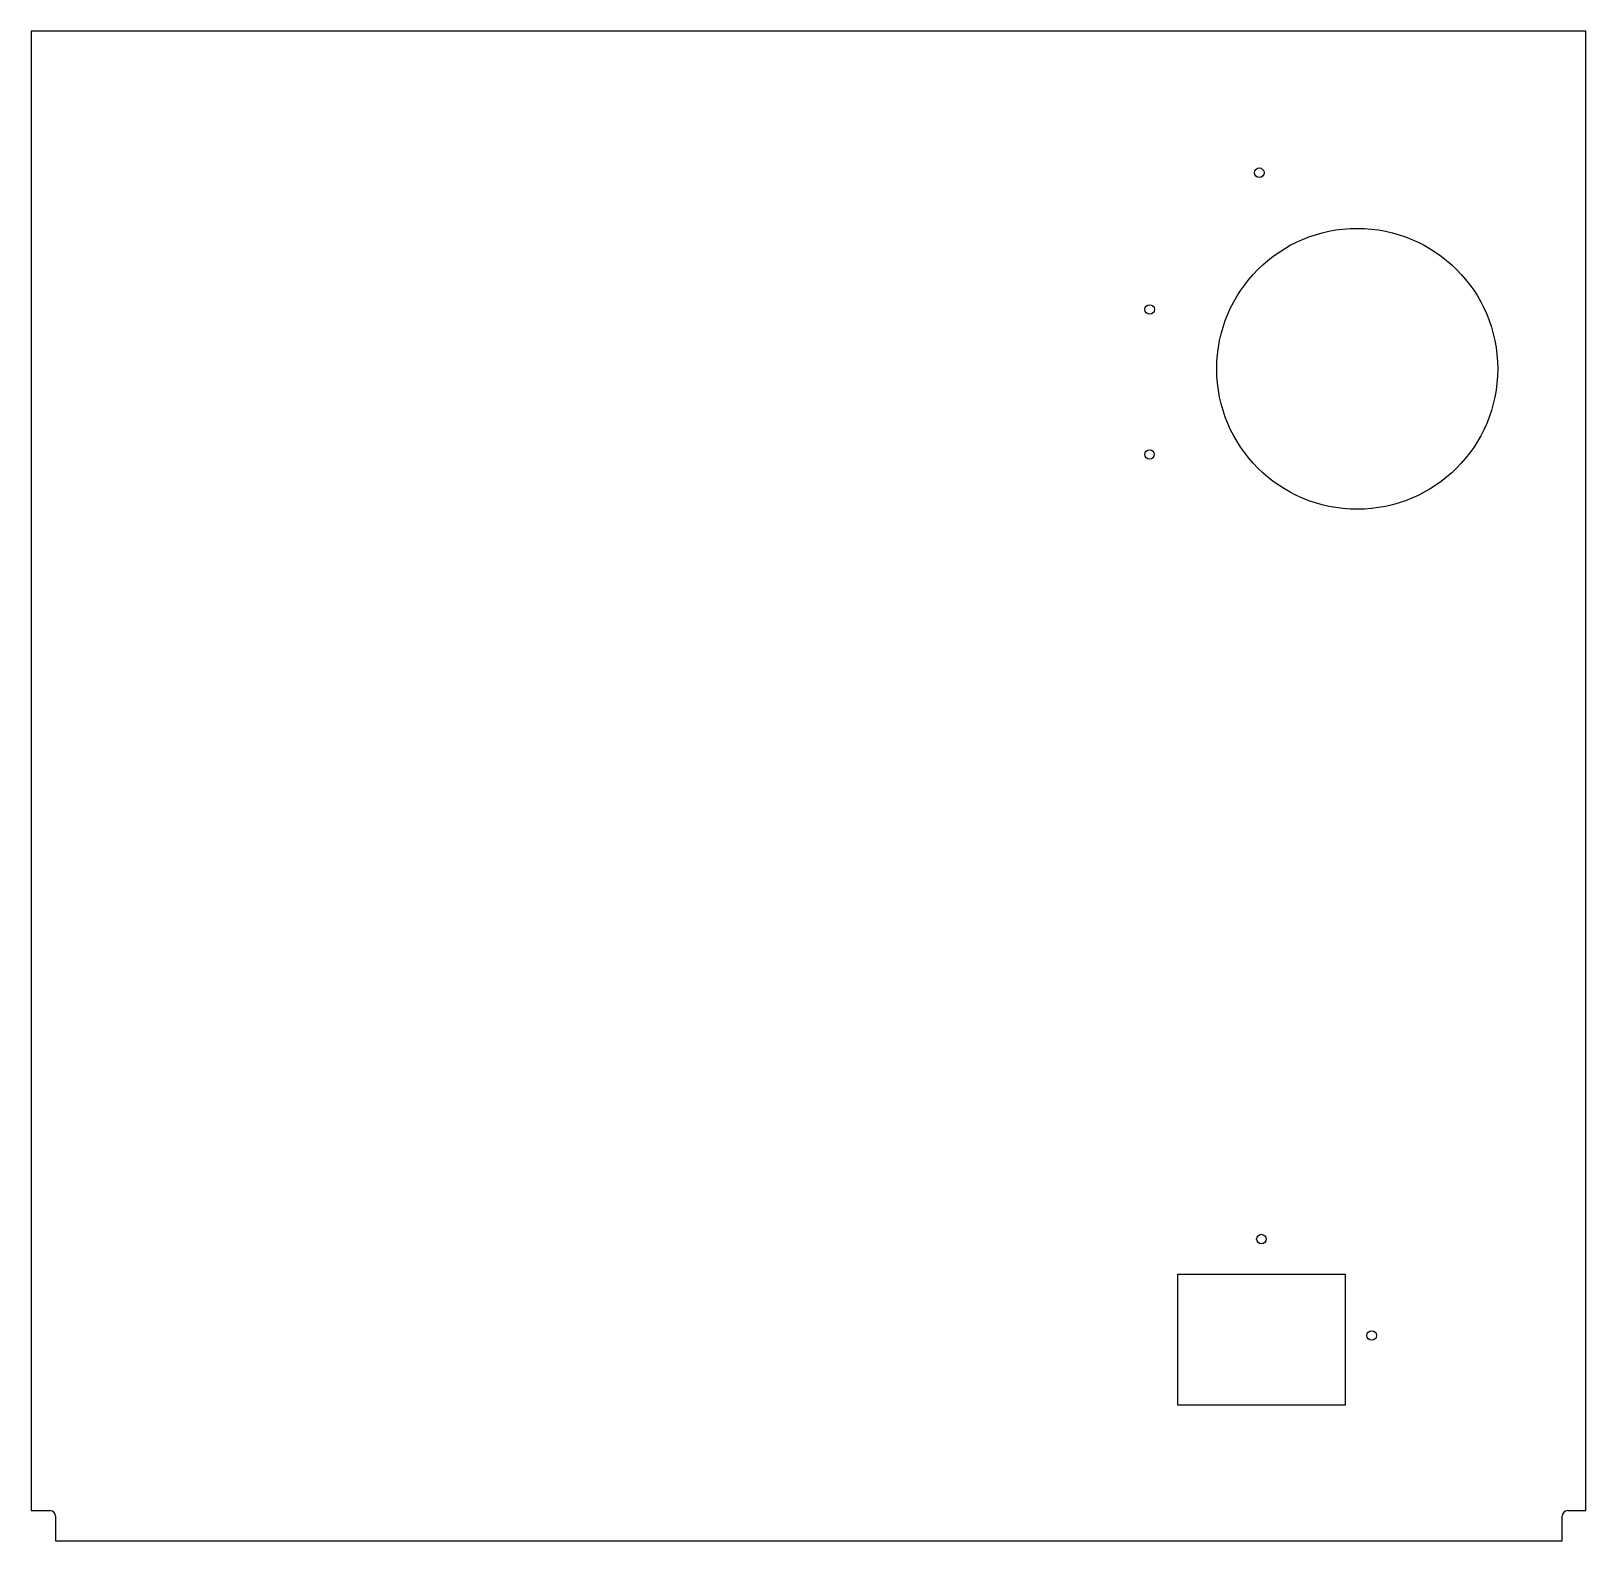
# Paper-space layout '_Front' of a CAD drawing. Header units: millimetres. Extents: x 21 to 578, y -560 to -20.
import ezdxf

# ---------------------------------------------------------------- set-up
doc = ezdxf.new("R2010")
doc.units = ezdxf.units.MM

psp = doc.layouts.new('_Front')

# ---------------------------------------------------------------- linework, layer by layer
at = {"color": 7, "linetype": 'Continuous', "lineweight": 25}
for p, q in [((21.5, -19.65), (21.5, -549.5)), ((578.25, -19.65), (21.5, -19.65)), ((578.25, -549.5), (578.25, -19.65)), ((432.1, -464.79), (492.06, -464.79)), ((432.1, -511.69), (432.1, -464.79)), ((492.06, -464.79), (492.06, -511.69)), ((492.06, -511.69), (432.1, -511.69)), ((21.5, -549.5), (28.25, -549.5)), ((571.75, -549.5), (578.25, -549.5)), ((30.25, -551.5), (30.25, -560.35)), ((569.75, -560.35), (569.75, -551.5)), ((30.25, -560.35), (569.75, -560.35))]:
    psp.add_line(p, q, dxfattribs=at)
for centre, radius in [((461.3, -70.36), 1.7), ((496.37, -140.6), 50.3), ((422.04, -119.35), 1.7), ((422, -171.27), 1.7), ((462.05, -452.25), 1.7), ((501.53, -486.79), 1.7)]:
    psp.add_circle(centre, radius, dxfattribs=at)
for centre, start, end in [((28.25, -551.5), 360, 90), ((571.75, -551.5), 90, 180)]:
    psp.add_arc(centre, 2, start, end, dxfattribs=at)

doc.saveas('drawing.dxf')
